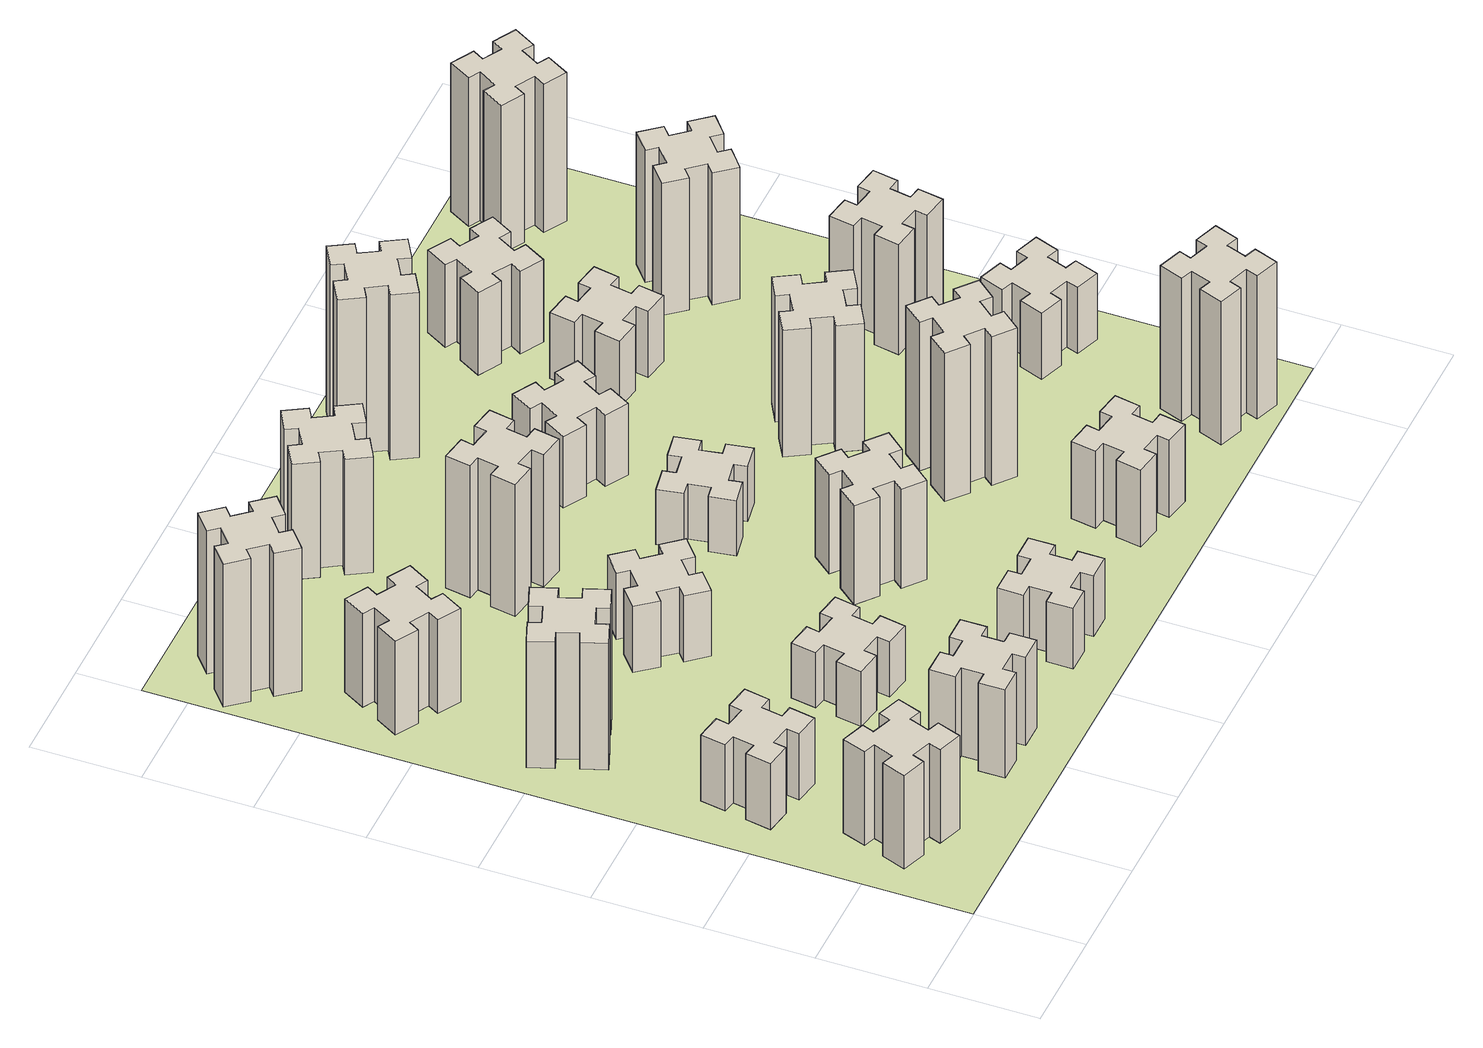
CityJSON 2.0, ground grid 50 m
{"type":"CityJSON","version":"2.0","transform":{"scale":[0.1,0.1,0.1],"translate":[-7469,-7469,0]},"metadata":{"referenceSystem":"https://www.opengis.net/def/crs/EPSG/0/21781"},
"CityObjects":{
"building1":{"type":"Building","attributes":{"class":"1000","function":"1000","usage":"1000","yearOfConstruction":2016,"roofType":"1000","measuredHeight":51,"storeysAboveGround":30,"storeysBelowGround":0},"geometry":[{"type":"Solid","lod":"1","boundaries":[[[[0,1,2,3,4,5,6,7,8,9,10,11,12,13,14,15,16,17,18,19]],[[17,16,20,21]],[[16,15,22,20]],[[15,14,23,22]],[[14,13,24,23]],[[13,12,25,24]],[[12,11,26,25]],[[11,10,27,26]],[[10,9,28,27]],[[9,8,29,28]],[[8,7,30,29]],[[7,6,31,30]],[[6,5,32,31]],[[5,4,33,32]],[[4,3,34,33]],[[3,2,35,34]],[[2,1,36,35]],[[1,0,37,36]],[[0,19,38,37]],[[19,18,39,38]],[[18,17,21,39]],[[24,25,26,27,28,29,30,31,32,33,34,35,36,37,38,39,21,20,22,23]]]]}]},
"building2":{"type":"Building","attributes":{"class":"1000","function":"1000","usage":"1000","yearOfConstruction":2016,"roofType":"1000","measuredHeight":36,"storeysAboveGround":30,"storeysBelowGround":0},"geometry":[{"type":"Solid","lod":"1","boundaries":[[[[40,41,42,43,44,45,46,47,48,49,50,51,52,53,54,55,56,57,58,59]],[[57,56,60,61]],[[56,55,62,60]],[[55,54,63,62]],[[54,53,64,63]],[[53,52,65,64]],[[52,51,66,65]],[[51,50,67,66]],[[50,49,68,67]],[[49,48,69,68]],[[48,47,70,69]],[[47,46,71,70]],[[46,45,72,71]],[[45,44,73,72]],[[44,43,74,73]],[[43,42,75,74]],[[42,41,76,75]],[[41,40,77,76]],[[40,59,78,77]],[[59,58,79,78]],[[58,57,61,79]],[[64,65,66,67,68,69,70,71,72,73,74,75,76,77,78,79,61,60,62,63]]]]}]},
"building3":{"type":"Building","attributes":{"class":"1000","function":"1000","usage":"1000","yearOfConstruction":2016,"roofType":"1000","measuredHeight":69,"storeysAboveGround":30,"storeysBelowGround":0},"geometry":[{"type":"Solid","lod":"1","boundaries":[[[[80,81,82,83,84,85,86,87,88,89,90,91,92,93,94,95,96,97,98,99]],[[97,96,100,101]],[[96,95,102,100]],[[95,94,103,102]],[[94,93,104,103]],[[93,92,105,104]],[[92,91,106,105]],[[91,90,107,106]],[[90,89,108,107]],[[89,88,109,108]],[[88,87,110,109]],[[87,86,111,110]],[[86,85,112,111]],[[85,84,113,112]],[[84,83,114,113]],[[83,82,115,114]],[[82,81,116,115]],[[81,80,117,116]],[[80,99,118,117]],[[99,98,119,118]],[[98,97,101,119]],[[104,105,106,107,108,109,110,111,112,113,114,115,116,117,118,119,101,100,102,103]]]]}]},
"building4":{"type":"Building","attributes":{"class":"1000","function":"1000","usage":"1000","yearOfConstruction":2016,"roofType":"1000","measuredHeight":48,"storeysAboveGround":30,"storeysBelowGround":0},"geometry":[{"type":"Solid","lod":"1","boundaries":[[[[120,121,122,123,124,125,126,127,128,129,130,131,132,133,134,135,136,137,138,139]],[[137,136,140,141]],[[136,135,142,140]],[[135,134,143,142]],[[134,133,144,143]],[[133,132,145,144]],[[132,131,146,145]],[[131,130,147,146]],[[130,129,148,147]],[[129,128,149,148]],[[128,127,150,149]],[[127,126,151,150]],[[126,125,152,151]],[[125,124,153,152]],[[124,123,154,153]],[[123,122,155,154]],[[122,121,156,155]],[[121,120,157,156]],[[120,139,158,157]],[[139,138,159,158]],[[138,137,141,159]],[[144,145,146,147,148,149,150,151,152,153,154,155,156,157,158,159,141,140,142,143]]]]}]},
"building5":{"type":"Building","attributes":{"class":"1000","function":"1000","usage":"1000","yearOfConstruction":2016,"roofType":"1000","measuredHeight":51,"storeysAboveGround":30,"storeysBelowGround":0},"geometry":[{"type":"Solid","lod":"1","boundaries":[[[[160,161,162,163,164,165,166,167,168,169,170,171,172,173,174,175,176,177,178,179]],[[177,176,180,181]],[[176,175,182,180]],[[175,174,183,182]],[[174,173,184,183]],[[173,172,185,184]],[[172,171,186,185]],[[171,170,187,186]],[[170,169,188,187]],[[169,168,189,188]],[[168,167,190,189]],[[167,166,191,190]],[[166,165,192,191]],[[165,164,193,192]],[[164,163,194,193]],[[163,162,195,194]],[[162,161,196,195]],[[161,160,197,196]],[[160,179,198,197]],[[179,178,199,198]],[[178,177,181,199]],[[184,185,186,187,188,189,190,191,192,193,194,195,196,197,198,199,181,180,182,183]]]]}]},
"building6":{"type":"Building","attributes":{"class":"1000","function":"1000","usage":"1000","yearOfConstruction":2016,"roofType":"1000","measuredHeight":78,"storeysAboveGround":30,"storeysBelowGround":0},"geometry":[{"type":"Solid","lod":"1","boundaries":[[[[200,201,202,203,204,205,206,207,208,209,210,211,212,213,214,215,216,217,218,219]],[[217,216,220,221]],[[216,215,222,220]],[[215,214,223,222]],[[214,213,224,223]],[[213,212,225,224]],[[212,211,226,225]],[[211,210,227,226]],[[210,209,228,227]],[[209,208,229,228]],[[208,207,230,229]],[[207,206,231,230]],[[206,205,232,231]],[[205,204,233,232]],[[204,203,234,233]],[[203,202,235,234]],[[202,201,236,235]],[[201,200,237,236]],[[200,219,238,237]],[[219,218,239,238]],[[218,217,221,239]],[[224,225,226,227,228,229,230,231,232,233,234,235,236,237,238,239,221,220,222,223]]]]}]},
"building7":{"type":"Building","attributes":{"class":"1000","function":"1000","usage":"1000","yearOfConstruction":2016,"roofType":"1000","measuredHeight":30,"storeysAboveGround":30,"storeysBelowGround":0},"geometry":[{"type":"Solid","lod":"1","boundaries":[[[[240,241,242,243,244,245,246,247,248,249,250,251,252,253,254,255,256,257,258,259]],[[257,256,260,261]],[[256,255,262,260]],[[255,254,263,262]],[[254,253,264,263]],[[253,252,265,264]],[[252,251,266,265]],[[251,250,267,266]],[[250,249,268,267]],[[249,248,269,268]],[[248,247,270,269]],[[247,246,271,270]],[[246,245,272,271]],[[245,244,273,272]],[[244,243,274,273]],[[243,242,275,274]],[[242,241,276,275]],[[241,240,277,276]],[[240,259,278,277]],[[259,258,279,278]],[[258,257,261,279]],[[264,265,266,267,268,269,270,271,272,273,274,275,276,277,278,279,261,260,262,263]]]]}]},
"building8":{"type":"Building","attributes":{"class":"1000","function":"1000","usage":"1000","yearOfConstruction":2016,"roofType":"1000","measuredHeight":36,"storeysAboveGround":30,"storeysBelowGround":0},"geometry":[{"type":"Solid","lod":"1","boundaries":[[[[280,281,282,283,284,285,286,287,288,289,290,291,292,293,294,295,296,297,298,299]],[[297,296,300,301]],[[296,295,302,300]],[[295,294,303,302]],[[294,293,304,303]],[[293,292,305,304]],[[292,291,306,305]],[[291,290,307,306]],[[290,289,308,307]],[[289,288,309,308]],[[288,287,310,309]],[[287,286,311,310]],[[286,285,312,311]],[[285,284,313,312]],[[284,283,314,313]],[[283,282,315,314]],[[282,281,316,315]],[[281,280,317,316]],[[280,299,318,317]],[[299,298,319,318]],[[298,297,301,319]],[[304,305,306,307,308,309,310,311,312,313,314,315,316,317,318,319,301,300,302,303]]]]}]},
"building9":{"type":"Building","attributes":{"class":"1000","function":"1000","usage":"1000","yearOfConstruction":2016,"roofType":"1000","measuredHeight":33,"storeysAboveGround":30,"storeysBelowGround":0},"geometry":[{"type":"Solid","lod":"1","boundaries":[[[[320,321,322,323,324,325,326,327,328,329,330,331,332,333,334,335,336,337,338,339]],[[337,336,340,341]],[[336,335,342,340]],[[335,334,343,342]],[[334,333,344,343]],[[333,332,345,344]],[[332,331,346,345]],[[331,330,347,346]],[[330,329,348,347]],[[329,328,349,348]],[[328,327,350,349]],[[327,326,351,350]],[[326,325,352,351]],[[325,324,353,352]],[[324,323,354,353]],[[323,322,355,354]],[[322,321,356,355]],[[321,320,357,356]],[[320,339,358,357]],[[339,338,359,358]],[[338,337,341,359]],[[344,345,346,347,348,349,350,351,352,353,354,355,356,357,358,359,341,340,342,343]]]]}]},
"building10":{"type":"Building","attributes":{"class":"1000","function":"1000","usage":"1000","yearOfConstruction":2016,"roofType":"1000","measuredHeight":72,"storeysAboveGround":30,"storeysBelowGround":0},"geometry":[{"type":"Solid","lod":"1","boundaries":[[[[360,361,362,363,364,365,366,367,368,369,370,371,372,373,374,375,376,377,378,379]],[[377,376,380,381]],[[376,375,382,380]],[[375,374,383,382]],[[374,373,384,383]],[[373,372,385,384]],[[372,371,386,385]],[[371,370,387,386]],[[370,369,388,387]],[[369,368,389,388]],[[368,367,390,389]],[[367,366,391,390]],[[366,365,392,391]],[[365,364,393,392]],[[364,363,394,393]],[[363,362,395,394]],[[362,361,396,395]],[[361,360,397,396]],[[360,379,398,397]],[[379,378,399,398]],[[378,377,381,399]],[[384,385,386,387,388,389,390,391,392,393,394,395,396,397,398,399,381,380,382,383]]]]}]},
"building11":{"type":"Building","attributes":{"class":"1000","function":"1000","usage":"1000","yearOfConstruction":2016,"roofType":"1000","measuredHeight":63,"storeysAboveGround":30,"storeysBelowGround":0},"geometry":[{"type":"Solid","lod":"1","boundaries":[[[[400,401,402,403,404,405,406,407,408,409,410,411,412,413,414,415,416,417,418,419]],[[417,416,420,421]],[[416,415,422,420]],[[415,414,423,422]],[[414,413,424,423]],[[413,412,425,424]],[[412,411,426,425]],[[411,410,427,426]],[[410,409,428,427]],[[409,408,429,428]],[[408,407,430,429]],[[407,406,431,430]],[[406,405,432,431]],[[405,404,433,432]],[[404,403,434,433]],[[403,402,435,434]],[[402,401,436,435]],[[401,400,437,436]],[[400,419,438,437]],[[419,418,439,438]],[[418,417,421,439]],[[424,425,426,427,428,429,430,431,432,433,434,435,436,437,438,439,421,420,422,423]]]]}]},
"building12":{"type":"Building","attributes":{"class":"1000","function":"1000","usage":"1000","yearOfConstruction":2016,"roofType":"1000","measuredHeight":54,"storeysAboveGround":30,"storeysBelowGround":0},"geometry":[{"type":"Solid","lod":"1","boundaries":[[[[440,441,442,443,444,445,446,447,448,449,450,451,452,453,454,455,456,457,458,459]],[[457,456,460,461]],[[456,455,462,460]],[[455,454,463,462]],[[454,453,464,463]],[[453,452,465,464]],[[452,451,466,465]],[[451,450,467,466]],[[450,449,468,467]],[[449,448,469,468]],[[448,447,470,469]],[[447,446,471,470]],[[446,445,472,471]],[[445,444,473,472]],[[444,443,474,473]],[[443,442,475,474]],[[442,441,476,475]],[[441,440,477,476]],[[440,459,478,477]],[[459,458,479,478]],[[458,457,461,479]],[[464,465,466,467,468,469,470,471,472,473,474,475,476,477,478,479,461,460,462,463]]]]}]},
"building13":{"type":"Building","attributes":{"class":"1000","function":"1000","usage":"1000","yearOfConstruction":2016,"roofType":"1000","measuredHeight":30,"storeysAboveGround":30,"storeysBelowGround":0},"geometry":[{"type":"Solid","lod":"1","boundaries":[[[[480,481,482,483,484,485,486,487,488,489,490,491,492,493,494,495,496,497,498,499]],[[497,496,500,501]],[[496,495,502,500]],[[495,494,503,502]],[[494,493,504,503]],[[493,492,505,504]],[[492,491,506,505]],[[491,490,507,506]],[[490,489,508,507]],[[489,488,509,508]],[[488,487,510,509]],[[487,486,511,510]],[[486,485,512,511]],[[485,484,513,512]],[[484,483,514,513]],[[483,482,515,514]],[[482,481,516,515]],[[481,480,517,516]],[[480,499,518,517]],[[499,498,519,518]],[[498,497,501,519]],[[504,505,506,507,508,509,510,511,512,513,514,515,516,517,518,519,501,500,502,503]]]]}]},
"building14":{"type":"Building","attributes":{"class":"1000","function":"1000","usage":"1000","yearOfConstruction":2016,"roofType":"1000","measuredHeight":42,"storeysAboveGround":30,"storeysBelowGround":0},"geometry":[{"type":"Solid","lod":"1","boundaries":[[[[520,521,522,523,524,525,526,527,528,529,530,531,532,533,534,535,536,537,538,539]],[[537,536,540,541]],[[536,535,542,540]],[[535,534,543,542]],[[534,533,544,543]],[[533,532,545,544]],[[532,531,546,545]],[[531,530,547,546]],[[530,529,548,547]],[[529,528,549,548]],[[528,527,550,549]],[[527,526,551,550]],[[526,525,552,551]],[[525,524,553,552]],[[524,523,554,553]],[[523,522,555,554]],[[522,521,556,555]],[[521,520,557,556]],[[520,539,558,557]],[[539,538,559,558]],[[538,537,541,559]],[[544,545,546,547,548,549,550,551,552,553,554,555,556,557,558,559,541,540,542,543]]]]}]},
"building15":{"type":"Building","attributes":{"class":"1000","function":"1000","usage":"1000","yearOfConstruction":2016,"roofType":"1000","measuredHeight":39,"storeysAboveGround":30,"storeysBelowGround":0},"geometry":[{"type":"Solid","lod":"1","boundaries":[[[[560,561,562,563,564,565,566,567,568,569,570,571,572,573,574,575,576,577,578,579]],[[577,576,580,581]],[[576,575,582,580]],[[575,574,583,582]],[[574,573,584,583]],[[573,572,585,584]],[[572,571,586,585]],[[571,570,587,586]],[[570,569,588,587]],[[569,568,589,588]],[[568,567,590,589]],[[567,566,591,590]],[[566,565,592,591]],[[565,564,593,592]],[[564,563,594,593]],[[563,562,595,594]],[[562,561,596,595]],[[561,560,597,596]],[[560,579,598,597]],[[579,578,599,598]],[[578,577,581,599]],[[584,585,586,587,588,589,590,591,592,593,594,595,596,597,598,599,581,580,582,583]]]]}]},
"building16":{"type":"Building","attributes":{"class":"1000","function":"1000","usage":"1000","yearOfConstruction":2016,"roofType":"1000","measuredHeight":90,"storeysAboveGround":30,"storeysBelowGround":0},"geometry":[{"type":"Solid","lod":"1","boundaries":[[[[600,601,602,603,604,605,606,607,608,609,610,611,612,613,614,615,616,617,618,619]],[[617,616,620,621]],[[616,615,622,620]],[[615,614,623,622]],[[614,613,624,623]],[[613,612,625,624]],[[612,611,626,625]],[[611,610,627,626]],[[610,609,628,627]],[[609,608,629,628]],[[608,607,630,629]],[[607,606,631,630]],[[606,605,632,631]],[[605,604,633,632]],[[604,603,634,633]],[[603,602,635,634]],[[602,601,636,635]],[[601,600,637,636]],[[600,619,638,637]],[[619,618,639,638]],[[618,617,621,639]],[[624,625,626,627,628,629,630,631,632,633,634,635,636,637,638,639,621,620,622,623]]]]}]},
"building17":{"type":"Building","attributes":{"class":"1000","function":"1000","usage":"1000","yearOfConstruction":2016,"roofType":"1000","measuredHeight":81,"storeysAboveGround":30,"storeysBelowGround":0},"geometry":[{"type":"Solid","lod":"1","boundaries":[[[[640,641,642,643,644,645,646,647,648,649,650,651,652,653,654,655,656,657,658,659]],[[657,656,660,661]],[[656,655,662,660]],[[655,654,663,662]],[[654,653,664,663]],[[653,652,665,664]],[[652,651,666,665]],[[651,650,667,666]],[[650,649,668,667]],[[649,648,669,668]],[[648,647,670,669]],[[647,646,671,670]],[[646,645,672,671]],[[645,644,673,672]],[[644,643,674,673]],[[643,642,675,674]],[[642,641,676,675]],[[641,640,677,676]],[[640,659,678,677]],[[659,658,679,678]],[[658,657,661,679]],[[664,665,666,667,668,669,670,671,672,673,674,675,676,677,678,679,661,660,662,663]]]]}]},
"building18":{"type":"Building","attributes":{"class":"1000","function":"1000","usage":"1000","yearOfConstruction":2016,"roofType":"1000","measuredHeight":69,"storeysAboveGround":30,"storeysBelowGround":0},"geometry":[{"type":"Solid","lod":"1","boundaries":[[[[680,681,682,683,684,685,686,687,688,689,690,691,692,693,694,695,696,697,698,699]],[[697,696,700,701]],[[696,695,702,700]],[[695,694,703,702]],[[694,693,704,703]],[[693,692,705,704]],[[692,691,706,705]],[[691,690,707,706]],[[690,689,708,707]],[[689,688,709,708]],[[688,687,710,709]],[[687,686,711,710]],[[686,685,712,711]],[[685,684,713,712]],[[684,683,714,713]],[[683,682,715,714]],[[682,681,716,715]],[[681,680,717,716]],[[680,699,718,717]],[[699,698,719,718]],[[698,697,701,719]],[[704,705,706,707,708,709,710,711,712,713,714,715,716,717,718,719,701,700,702,703]]]]}]},
"building19":{"type":"Building","attributes":{"class":"1000","function":"1000","usage":"1000","yearOfConstruction":2016,"roofType":"1000","measuredHeight":36,"storeysAboveGround":30,"storeysBelowGround":0},"geometry":[{"type":"Solid","lod":"1","boundaries":[[[[720,721,722,723,724,725,726,727,728,729,730,731,732,733,734,735,736,737,738,739]],[[737,736,740,741]],[[736,735,742,740]],[[735,734,743,742]],[[734,733,744,743]],[[733,732,745,744]],[[732,731,746,745]],[[731,730,747,746]],[[730,729,748,747]],[[729,728,749,748]],[[728,727,750,749]],[[727,726,751,750]],[[726,725,752,751]],[[725,724,753,752]],[[724,723,754,753]],[[723,722,755,754]],[[722,721,756,755]],[[721,720,757,756]],[[720,739,758,757]],[[739,738,759,758]],[[738,737,741,759]],[[744,745,746,747,748,749,750,751,752,753,754,755,756,757,758,759,741,740,742,743]]]]}]},
"building20":{"type":"Building","attributes":{"class":"1000","function":"1000","usage":"1000","yearOfConstruction":2016,"roofType":"1000","measuredHeight":78,"storeysAboveGround":30,"storeysBelowGround":0},"geometry":[{"type":"Solid","lod":"1","boundaries":[[[[760,761,762,763,764,765,766,767,768,769,770,771,772,773,774,775,776,777,778,779]],[[777,776,780,781]],[[776,775,782,780]],[[775,774,783,782]],[[774,773,784,783]],[[773,772,785,784]],[[772,771,786,785]],[[771,770,787,786]],[[770,769,788,787]],[[769,768,789,788]],[[768,767,790,789]],[[767,766,791,790]],[[766,765,792,791]],[[765,764,793,792]],[[764,763,794,793]],[[763,762,795,794]],[[762,761,796,795]],[[761,760,797,796]],[[760,779,798,797]],[[779,778,799,798]],[[778,777,781,799]],[[784,785,786,787,788,789,790,791,792,793,794,795,796,797,798,799,781,780,782,783]]]]}]},
"building21":{"type":"Building","attributes":{"class":"1000","function":"1000","usage":"1000","yearOfConstruction":2016,"roofType":"1000","measuredHeight":45,"storeysAboveGround":30,"storeysBelowGround":0},"geometry":[{"type":"Solid","lod":"1","boundaries":[[[[800,801,802,803,804,805,806,807,808,809,810,811,812,813,814,815,816,817,818,819]],[[817,816,820,821]],[[816,815,822,820]],[[815,814,823,822]],[[814,813,824,823]],[[813,812,825,824]],[[812,811,826,825]],[[811,810,827,826]],[[810,809,828,827]],[[809,808,829,828]],[[808,807,830,829]],[[807,806,831,830]],[[806,805,832,831]],[[805,804,833,832]],[[804,803,834,833]],[[803,802,835,834]],[[802,801,836,835]],[[801,800,837,836]],[[800,819,838,837]],[[819,818,839,838]],[[818,817,821,839]],[[824,825,826,827,828,829,830,831,832,833,834,835,836,837,838,839,821,820,822,823]]]]}]},
"building22":{"type":"Building","attributes":{"class":"1000","function":"1000","usage":"1000","yearOfConstruction":2016,"roofType":"1000","measuredHeight":36,"storeysAboveGround":30,"storeysBelowGround":0},"geometry":[{"type":"Solid","lod":"1","boundaries":[[[[840,841,842,843,844,845,846,847,848,849,850,851,852,853,854,855,856,857,858,859]],[[857,856,860,861]],[[856,855,862,860]],[[855,854,863,862]],[[854,853,864,863]],[[853,852,865,864]],[[852,851,866,865]],[[851,850,867,866]],[[850,849,868,867]],[[849,848,869,868]],[[848,847,870,869]],[[847,846,871,870]],[[846,845,872,871]],[[845,844,873,872]],[[844,843,874,873]],[[843,842,875,874]],[[842,841,876,875]],[[841,840,877,876]],[[840,859,878,877]],[[859,858,879,878]],[[858,857,861,879]],[[864,865,866,867,868,869,870,871,872,873,874,875,876,877,878,879,861,860,862,863]]]]}]},
"building23":{"type":"Building","attributes":{"class":"1000","function":"1000","usage":"1000","yearOfConstruction":2016,"roofType":"1000","measuredHeight":60,"storeysAboveGround":30,"storeysBelowGround":0},"geometry":[{"type":"Solid","lod":"1","boundaries":[[[[880,881,882,883,884,885,886,887,888,889,890,891,892,893,894,895,896,897,898,899]],[[897,896,900,901]],[[896,895,902,900]],[[895,894,903,902]],[[894,893,904,903]],[[893,892,905,904]],[[892,891,906,905]],[[891,890,907,906]],[[890,889,908,907]],[[889,888,909,908]],[[888,887,910,909]],[[887,886,911,910]],[[886,885,912,911]],[[885,884,913,912]],[[884,883,914,913]],[[883,882,915,914]],[[882,881,916,915]],[[881,880,917,916]],[[880,899,918,917]],[[899,898,919,918]],[[898,897,901,919]],[[904,905,906,907,908,909,910,911,912,913,914,915,916,917,918,919,901,900,902,903]]]]}]},
"building24":{"type":"Building","attributes":{"class":"1000","function":"1000","usage":"1000","yearOfConstruction":2016,"roofType":"1000","measuredHeight":72,"storeysAboveGround":30,"storeysBelowGround":0},"geometry":[{"type":"Solid","lod":"1","boundaries":[[[[920,921,922,923,924,925,926,927,928,929,930,931,932,933,934,935,936,937,938,939]],[[937,936,940,941]],[[936,935,942,940]],[[935,934,943,942]],[[934,933,944,943]],[[933,932,945,944]],[[932,931,946,945]],[[931,930,947,946]],[[930,929,948,947]],[[929,928,949,948]],[[928,927,950,949]],[[927,926,951,950]],[[926,925,952,951]],[[925,924,953,952]],[[924,923,954,953]],[[923,922,955,954]],[[922,921,956,955]],[[921,920,957,956]],[[920,939,958,957]],[[939,938,959,958]],[[938,937,941,959]],[[944,945,946,947,948,949,950,951,952,953,954,955,956,957,958,959,941,940,942,943]]]]}]},
"building25":{"type":"Building","attributes":{"class":"1000","function":"1000","usage":"1000","yearOfConstruction":2016,"roofType":"1000","measuredHeight":81,"storeysAboveGround":30,"storeysBelowGround":0},"geometry":[{"type":"Solid","lod":"1","boundaries":[[[[960,961,962,963,964,965,966,967,968,969,970,971,972,973,974,975,976,977,978,979]],[[977,976,980,981]],[[976,975,982,980]],[[975,974,983,982]],[[974,973,984,983]],[[973,972,985,984]],[[972,971,986,985]],[[971,970,987,986]],[[970,969,988,987]],[[969,968,989,988]],[[968,967,990,989]],[[967,966,991,990]],[[966,965,992,991]],[[965,964,993,992]],[[964,963,994,993]],[[963,962,995,994]],[[962,961,996,995]],[[961,960,997,996]],[[960,979,998,997]],[[979,978,999,998]],[[978,977,981,999]],[[984,985,986,987,988,989,990,991,992,993,994,995,996,997,998,999,981,980,982,983]]]]}]},
"landuse1":{"type":"LandUse","attributes":{"name":"plot1","function":"1010"},"geometry":[{"type":"MultiSurface","lod":"1","boundaries":[[[1000,1001,1002,1003]]]}]}
},
"vertices":[
[462,391,0],[496,485,0],[552,464,0],[593,577,0],[480,618,0],[460,562,0],[366,596,0],[387,652,0],[274,693,0],[233,580,0],[289,560,0],[255,466,0],[199,487,0],[157,374,0],[270,333,0],[291,389,0],[385,355,0],[364,299,0],[477,257,0],[518,370,0],[385,355,510],[364,299,510],[291,389,510],[270,333,510],[157,374,510],[199,487,510],[255,466,510],[289,560,510],[233,580,510],[274,693,510],[387,652,510],[366,596,510],[460,562,510],[480,618,510],[593,577,510],[552,464,510],[496,485,510],[462,391,510],[518,370,510],[477,257,510],
[307,1016,0],[405,998,0],[395,939,0],[513,918,0],[534,1037,0],[475,1047,0],[492,1145,0],[551,1135,0],[572,1253,0],[454,1274,0],[444,1215,0],[345,1232,0],[356,1291,0],[237,1312,0],[217,1194,0],[276,1184,0],[258,1085,0],[199,1096,0],[178,977,0],[297,957,0],[258,1085,360],[199,1096,360],[276,1184,360],[217,1194,360],[237,1312,360],[356,1291,360],[345,1232,360],[444,1215,360],[454,1274,360],[572,1253,360],[551,1135,360],[492,1145,360],[475,1047,360],[534,1037,360],[513,918,360],[395,939,360],[405,998,360],[307,1016,360],[297,957,360],[178,977,360],
[366,1835,0],[460,1869,0],[480,1813,0],[593,1854,0],[552,1967,0],[496,1946,0],[462,2040,0],[518,2060,0],[477,2173,0],[364,2132,0],[385,2076,0],[291,2042,0],[270,2098,0],[157,2057,0],[199,1944,0],[255,1965,0],[289,1871,0],[233,1850,0],[274,1737,0],[387,1779,0],[289,1871,690],[233,1850,690],[255,1965,690],[199,1944,690],[157,2057,690],[270,2098,690],[291,2042,690],[385,2076,690],[364,2132,690],[477,2173,690],[518,2060,690],[462,2040,690],[496,1946,690],[552,1967,690],[593,1854,690],[480,1813,690],[460,1869,690],[366,1835,690],[387,1779,690],[274,1737,690],
[1065,485,0],[965,485,0],[965,545,0],[845,545,0],[845,425,0],[905,425,0],[905,325,0],[845,325,0],[845,205,0],[965,205,0],[965,265,0],[1065,265,0],[1065,205,0],[1185,205,0],[1185,325,0],[1125,325,0],[1125,425,0],[1185,425,0],[1185,545,0],[1065,545,0],[1125,425,480],[1185,425,480],[1125,325,480],[1185,325,480],[1185,205,480],[1065,205,480],[1065,265,480],[965,265,480],[965,205,480],[845,205,480],[845,325,480],[905,325,480],[905,425,480],[845,425,480],[845,545,480],[965,545,480],[965,485,480],[1065,485,480],[1065,545,480],[1185,545,480],
[446,2597,0],[496,2684,0],[548,2654,0],[608,2758,0],[504,2818,0],[474,2766,0],[387,2816,0],[417,2868,0],[313,2928,0],[253,2824,0],[305,2794,0],[255,2707,0],[203,2737,0],[143,2633,0],[247,2573,0],[277,2625,0],[364,2575,0],[334,2523,0],[438,2463,0],[498,2567,0],[364,2575,510],[334,2523,510],[277,2625,510],[247,2573,510],[143,2633,510],[203,2737,510],[255,2707,510],[305,2794,510],[253,2824,510],[313,2928,510],[417,2868,510],[387,2816,510],[474,2766,510],[504,2818,510],[608,2758,510],[548,2654,510],[496,2684,510],[446,2597,510],[498,2567,510],[438,2463,510],
[308,3219,0],[384,3283,0],[423,3237,0],[515,3314,0],[438,3406,0],[392,3368,0],[327,3444,0],[373,3483,0],[296,3575,0],[204,3498,0],[243,3452,0],[166,3387,0],[128,3433,0],[36,3356,0],[113,3264,0],[159,3303,0],[223,3226,0],[177,3188,0],[254,3096,0],[346,3173,0],[223,3226,780],[177,3188,780],[159,3303,780],[113,3264,780],[36,3356,780],[128,3433,780],[166,3387,780],[243,3452,780],[204,3498,780],[296,3575,780],[373,3483,780],[327,3444,780],[392,3368,780],[438,3406,780],[515,3314,780],[423,3237,780],[384,3283,780],[308,3219,780],[346,3173,780],[254,3096,780],
[1016,1084,0],[998,985,0],[939,996,0],[918,877,0],[1037,857,0],[1047,916,0],[1145,898,0],[1135,839,0],[1253,818,0],[1274,937,0],[1215,947,0],[1232,1045,0],[1291,1035,0],[1312,1153,0],[1194,1174,0],[1184,1115,0],[1085,1132,0],[1096,1191,0],[977,1212,0],[957,1094,0],[1085,1132,300],[1096,1191,300],[1184,1115,300],[1194,1174,300],[1312,1153,300],[1291,1035,300],[1232,1045,300],[1215,947,300],[1274,937,300],[1253,818,300],[1135,839,300],[1145,898,300],[1047,916,300],[1037,857,300],[918,877,300],[939,996,300],[998,985,300],[1016,1084,300],[957,1094,300],[977,1212,300],
[1083,1972,0],[1006,1907,0],[968,1953,0],[876,1876,0],[953,1784,0],[999,1823,0],[1063,1746,0],[1017,1708,0],[1094,1616,0],[1186,1693,0],[1148,1739,0],[1224,1803,0],[1263,1757,0],[1355,1834,0],[1278,1926,0],[1232,1888,0],[1167,1964,0],[1213,2003,0],[1136,2095,0],[1044,2018,0],[1167,1964,360],[1213,2003,360],[1232,1888,360],[1278,1926,360],[1355,1834,360],[1263,1757,360],[1224,1803,360],[1148,1739,360],[1186,1693,360],[1094,1616,360],[1017,1708,360],[1063,1746,360],[999,1823,360],[953,1784,360],[876,1876,360],[968,1953,360],[1006,1907,360],[1083,1972,360],[1044,2018,360],[1136,2095,360],
[1865,325,0],[1865,425,0],[1925,425,0],[1925,545,0],[1805,545,0],[1805,485,0],[1705,485,0],[1705,545,0],[1585,545,0],[1585,425,0],[1645,425,0],[1645,325,0],[1585,325,0],[1585,205,0],[1705,205,0],[1705,265,0],[1805,265,0],[1805,205,0],[1925,205,0],[1925,325,0],[1805,265,330],[1805,205,330],[1705,265,330],[1705,205,330],[1585,205,330],[1585,325,330],[1645,325,330],[1645,425,330],[1585,425,330],[1585,545,330],[1705,545,330],[1705,485,330],[1805,485,330],[1805,545,330],[1925,545,330],[1925,425,330],[1865,425,330],[1865,325,330],[1925,325,330],[1925,205,330],
[1315,2527,0],[1332,2625,0],[1391,2615,0],[1412,2733,0],[1294,2754,0],[1284,2695,0],[1185,2712,0],[1196,2771,0],[1077,2792,0],[1057,2674,0],[1116,2664,0],[1098,2565,0],[1039,2576,0],[1018,2457,0],[1137,2437,0],[1147,2496,0],[1245,2478,0],[1235,2419,0],[1353,2398,0],[1374,2517,0],[1245,2478,720],[1235,2419,720],[1147,2496,720],[1137,2437,720],[1018,2457,720],[1039,2576,720],[1098,2565,720],[1116,2664,720],[1057,2674,720],[1077,2792,720],[1196,2771,720],[1185,2712,720],[1284,2695,720],[1294,2754,720],[1412,2733,720],[1391,2615,720],[1332,2625,720],[1315,2527,720],[1374,2517,720],[1353,2398,720],
[1104,3456,0],[1017,3406,0],[987,3458,0],[883,3398,0],[943,3294,0],[995,3324,0],[1045,3237,0],[993,3207,0],[1053,3103,0],[1157,3163,0],[1127,3215,0],[1214,3265,0],[1244,3213,0],[1348,3273,0],[1288,3377,0],[1236,3347,0],[1186,3434,0],[1238,3464,0],[1178,3568,0],[1074,3508,0],[1186,3434,630],[1238,3464,630],[1236,3347,630],[1288,3377,630],[1348,3273,630],[1244,3213,630],[1214,3265,630],[1127,3215,630],[1157,3163,630],[1053,3103,630],[993,3207,630],[1045,3237,630],[995,3324,630],[943,3294,630],[883,3398,630],[987,3458,630],[1017,3406,630],[1104,3456,630],[1074,3508,630],[1178,3568,630],
[1746,1163,0],[1823,1099,0],[1784,1053,0],[1876,976,0],[1953,1068,0],[1907,1106,0],[1972,1183,0],[2018,1144,0],[2095,1236,0],[2003,1313,0],[1964,1267,0],[1888,1332,0],[1926,1378,0],[1834,1455,0],[1757,1363,0],[1803,1324,0],[1739,1248,0],[1693,1286,0],[1616,1194,0],[1708,1117,0],[1739,1248,540],[1693,1286,540],[1803,1324,540],[1757,1363,540],[1834,1455,540],[1926,1378,540],[1888,1332,540],[1964,1267,540],[2003,1313,540],[2095,1236,540],[2018,1144,540],[1972,1183,540],[1907,1106,540],[1953,1068,540],[1876,976,540],[1784,1053,540],[1823,1099,540],[1746,1163,540],[1708,1117,540],[1616,1194,540],
[1972,1925,0],[1955,2024,0],[2014,2034,0],[1993,2152,0],[1875,2131,0],[1885,2072,0],[1787,2055,0],[1777,2114,0],[1658,2093,0],[1679,1975,0],[1738,1985,0],[1756,1887,0],[1697,1877,0],[1717,1758,0],[1836,1779,0],[1825,1838,0],[1924,1856,0],[1934,1797,0],[2052,1817,0],[2031,1936,0],[1924,1856,300],[1934,1797,300],[1825,1838,300],[1836,1779,300],[1717,1758,300],[1697,1877,300],[1756,1887,300],[1738,1985,300],[1679,1975,300],[1658,2093,300],[1777,2114,300],[1787,2055,300],[1885,2072,300],[1875,2131,300],[1993,2152,300],[2014,2034,300],[1955,2024,300],[1972,1925,300],[2031,1936,300],[2052,1817,300],
[2527,276,0],[2625,258,0],[2615,199,0],[2733,178,0],[2754,297,0],[2695,307,0],[2712,405,0],[2771,395,0],[2792,513,0],[2674,534,0],[2664,475,0],[2565,492,0],[2576,551,0],[2457,572,0],[2437,454,0],[2496,444,0],[2478,345,0],[2419,356,0],[2398,237,0],[2517,217,0],[2478,345,420],[2419,356,420],[2496,444,420],[2437,454,420],[2457,572,420],[2576,551,420],[2565,492,420],[2664,475,420],[2674,534,420],[2792,513,420],[2771,395,420],[2712,405,420],[2695,307,420],[2754,297,420],[2733,178,420],[2615,199,420],[2625,258,420],[2527,276,420],[2517,217,420],[2398,237,420],
[2026,2497,0],[2076,2584,0],[2128,2554,0],[2188,2658,0],[2084,2718,0],[2054,2666,0],[1967,2716,0],[1997,2768,0],[1893,2828,0],[1833,2724,0],[1885,2694,0],[1835,2607,0],[1783,2637,0],[1723,2533,0],[1827,2473,0],[1857,2525,0],[1944,2475,0],[1914,2423,0],[2018,2363,0],[2078,2467,0],[1944,2475,390],[1914,2423,390],[1857,2525,390],[1827,2473,390],[1723,2533,390],[1783,2637,390],[1835,2607,390],[1885,2694,390],[1833,2724,390],[1893,2828,390],[1997,2768,390],[1967,2716,390],[2054,2666,390],[2084,2718,390],[2188,2658,390],[2128,2554,390],[2076,2584,390],[2026,2497,390],[2078,2467,390],[2018,2363,390],
[1844,3556,0],[1757,3506,0],[1727,3558,0],[1623,3498,0],[1683,3394,0],[1735,3424,0],[1785,3337,0],[1733,3307,0],[1793,3203,0],[1897,3263,0],[1867,3315,0],[1954,3365,0],[1984,3313,0],[2088,3373,0],[2028,3477,0],[1976,3447,0],[1926,3534,0],[1978,3564,0],[1918,3668,0],[1814,3608,0],[1926,3534,900],[1978,3564,900],[1976,3447,900],[2028,3477,900],[2088,3373,900],[1984,3313,900],[1954,3365,900],[1867,3315,900],[1897,3263,900],[1793,3203,900],[1733,3307,900],[1785,3337,900],[1735,3424,900],[1683,3394,900],[1623,3498,900],[1727,3558,900],[1757,3506,900],[1844,3556,900],[1814,3608,900],[1918,3668,900],
[2647,1006,0],[2712,1083,0],[2758,1044,0],[2835,1136,0],[2743,1213,0],[2704,1167,0],[2628,1232,0],[2666,1278,0],[2574,1355,0],[2497,1263,0],[2543,1224,0],[2479,1148,0],[2433,1186,0],[2356,1094,0],[2448,1017,0],[2486,1063,0],[2563,999,0],[2524,953,0],[2616,876,0],[2693,968,0],[2563,999,810],[2524,953,810],[2486,1063,810],[2448,1017,810],[2356,1094,810],[2433,1186,810],[2479,1148,810],[2543,1224,810],[2497,1263,810],[2574,1355,810],[2666,1278,810],[2628,1232,810],[2704,1167,810],[2743,1213,810],[2835,1136,810],[2758,1044,810],[2712,1083,810],[2647,1006,810],[2693,968,810],[2616,876,810],
[2475,1744,0],[2525,1657,0],[2473,1627,0],[2533,1523,0],[2637,1583,0],[2607,1635,0],[2694,1685,0],[2724,1633,0],[2828,1693,0],[2768,1797,0],[2716,1767,0],[2666,1854,0],[2718,1884,0],[2658,1988,0],[2554,1928,0],[2584,1876,0],[2497,1826,0],[2467,1878,0],[2363,1818,0],[2423,1714,0],[2497,1826,690],[2467,1878,690],[2584,1876,690],[2554,1928,690],[2658,1988,690],[2718,1884,690],[2666,1854,690],[2716,1767,690],[2768,1797,690],[2828,1693,690],[2724,1633,690],[2694,1685,690],[2607,1635,690],[2637,1583,690],[2533,1523,690],[2473,1627,690],[2525,1657,690],[2475,1744,690],[2423,1714,690],[2363,1818,690],
[2664,2795,0],[2565,2812,0],[2576,2871,0],[2457,2892,0],[2437,2774,0],[2496,2764,0],[2478,2665,0],[2419,2676,0],[2398,2557,0],[2517,2537,0],[2527,2596,0],[2625,2578,0],[2615,2519,0],[2733,2498,0],[2754,2617,0],[2695,2627,0],[2712,2725,0],[2771,2715,0],[2792,2833,0],[2674,2854,0],[2712,2725,360],[2771,2715,360],[2695,2627,360],[2754,2617,360],[2733,2498,360],[2615,2519,360],[2625,2578,360],[2527,2596,360],[2517,2537,360],[2398,2557,360],[2419,2676,360],[2478,2665,360],[2496,2764,360],[2437,2774,360],[2457,2892,360],[2576,2871,360],[2565,2812,360],[2664,2795,360],[2674,2854,360],[2792,2833,360],
[3251,189,0],[3345,155,0],[3324,99,0],[3437,57,0],[3478,170,0],[3422,191,0],[3456,285,0],[3512,264,0],[3553,377,0],[3440,418,0],[3420,362,0],[3326,396,0],[3347,452,0],[3234,493,0],[3193,380,0],[3249,360,0],[3215,266,0],[3159,287,0],[3117,174,0],[3230,133,0],[3215,266,780],[3159,287,780],[3249,360,780],[3193,380,780],[3234,493,780],[3347,452,780],[3326,396,780],[3420,362,780],[3440,418,780],[3553,377,780],[3512,264,780],[3456,285,780],[3422,191,780],[3478,170,780],[3437,57,780],[3324,99,780],[3345,155,780],[3251,189,780],[3230,133,780],[3117,174,780],
[2497,3165,0],[2584,3115,0],[2554,3063,0],[2658,3003,0],[2718,3107,0],[2666,3137,0],[2716,3224,0],[2768,3194,0],[2828,3298,0],[2724,3358,0],[2694,3306,0],[2607,3356,0],[2637,3408,0],[2533,3468,0],[2473,3364,0],[2525,3334,0],[2475,3247,0],[2423,3277,0],[2363,3173,0],[2467,3113,0],[2475,3247,450],[2423,3277,450],[2525,3334,450],[2473,3364,450],[2533,3468,450],[2637,3408,450],[2607,3356,450],[2694,3306,450],[2724,3358,450],[2828,3298,450],[2768,3194,450],[2716,3224,450],[2666,3137,450],[2718,3107,450],[2658,3003,450],[2554,3063,450],[2584,3115,450],[2497,3165,450],[2467,3113,450],[2363,3173,450],
[3351,1029,0],[3445,995,0],[3424,939,0],[3537,897,0],[3578,1010,0],[3522,1031,0],[3556,1125,0],[3612,1104,0],[3653,1217,0],[3540,1258,0],[3520,1202,0],[3426,1236,0],[3447,1292,0],[3334,1333,0],[3293,1220,0],[3349,1200,0],[3315,1106,0],[3259,1127,0],[3217,1014,0],[3330,973,0],[3315,1106,360],[3259,1127,360],[3349,1200,360],[3293,1220,360],[3334,1333,360],[3447,1292,360],[3426,1236,360],[3520,1202,360],[3540,1258,360],[3653,1217,360],[3612,1104,360],[3556,1125,360],[3522,1031,360],[3578,1010,360],[3537,897,360],[3424,939,360],[3445,995,360],[3351,1029,360],[3330,973,360],[3217,1014,360],
[3267,1656,0],[3365,1638,0],[3355,1579,0],[3473,1558,0],[3494,1677,0],[3435,1687,0],[3452,1785,0],[3511,1775,0],[3532,1893,0],[3414,1914,0],[3404,1855,0],[3305,1872,0],[3316,1931,0],[3197,1952,0],[3177,1834,0],[3236,1824,0],[3218,1725,0],[3159,1736,0],[3138,1617,0],[3257,1597,0],[3218,1725,600],[3159,1736,600],[3236,1824,600],[3177,1834,600],[3197,1952,600],[3316,1931,600],[3305,1872,600],[3404,1855,600],[3414,1914,600],[3532,1893,600],[3511,1775,600],[3452,1785,600],[3435,1687,600],[3494,1677,600],[3473,1558,600],[3355,1579,600],[3365,1638,600],[3267,1656,600],[3257,1597,600],[3138,1617,600],
[3119,2563,0],[3183,2486,0],[3137,2448,0],[3214,2356,0],[3306,2433,0],[3268,2479,0],[3344,2543,0],[3383,2497,0],[3475,2574,0],[3398,2666,0],[3352,2628,0],[3287,2704,0],[3333,2743,0],[3256,2835,0],[3164,2758,0],[3203,2712,0],[3126,2647,0],[3088,2693,0],[2996,2616,0],[3073,2524,0],[3126,2647,720],[3088,2693,720],[3203,2712,720],[3164,2758,720],[3256,2835,720],[3333,2743,720],[3287,2704,720],[3352,2628,720],[3398,2666,720],[3475,2574,720],[3383,2497,720],[3344,2543,720],[3268,2479,720],[3306,2433,720],[3214,2356,720],[3137,2448,720],[3183,2486,720],[3119,2563,720],[3073,2524,720],[2996,2616,720],
[3237,3365,0],[3324,3315,0],[3294,3263,0],[3398,3203,0],[3458,3307,0],[3406,3337,0],[3456,3424,0],[3508,3394,0],[3568,3498,0],[3464,3558,0],[3434,3506,0],[3347,3556,0],[3377,3608,0],[3273,3668,0],[3213,3564,0],[3265,3534,0],[3215,3447,0],[3163,3477,0],[3103,3373,0],[3207,3313,0],[3215,3447,810],[3163,3477,810],[3265,3534,810],[3213,3564,810],[3273,3668,810],[3377,3608,810],[3347,3556,810],[3434,3506,810],[3464,3558,810],[3568,3498,810],[3508,3394,810],[3456,3424,810],[3406,3337,810],[3458,3307,810],[3398,3203,810],[3294,3263,810],[3324,3315,810],[3237,3365,810],[3207,3313,810],[3103,3373,810],
[5,3705,0],[3705,3705,0],[3705,5,0],[5,5,0]
]}
